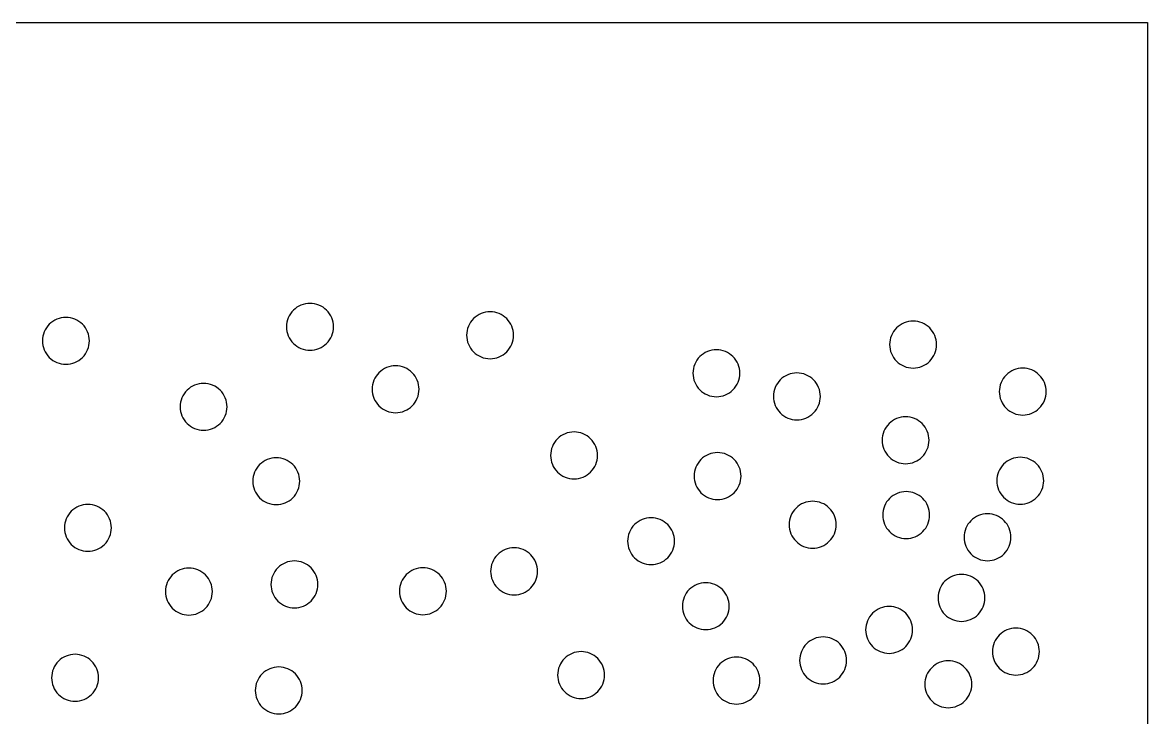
# Model space of a CAD drawing. Header units: millimetres. Extents: x 0 to 406, y 0 to 84.
# Drawn here: x 334.5 to 406.4, y 39.4 to 83.8 of the extents above; entities that cross this region are included whole.
import ezdxf

# ---------------------------------------------------------------- set-up
doc = ezdxf.new("R2010")
doc.units = ezdxf.units.MM

msp = doc.modelspace()

# ---------------------------------------------------------------- linework, layer by layer
at = {"color": 0}
for points in [[(0, 0), (0, 83.82), (406.4, 83.82), (406.4, 0), (0, 0)], [(353.947, 63.305), (354.046, 63.414), (354.133, 63.532), (354.209, 63.659), (354.272, 63.792), (354.321, 63.93), (354.357, 64.073), (354.379, 64.219), (354.386, 64.366), (354.379, 64.513), (354.357, 64.658), (354.321, 64.801), (354.272, 64.94), (354.209, 65.073), (354.133, 65.199), (354.046, 65.317), (353.947, 65.426), (353.838, 65.525), (353.719, 65.613), (353.593, 65.689), (353.46, 65.752), (353.321, 65.801), (353.179, 65.837), (353.033, 65.859), (352.886, 65.866), (352.739, 65.859), (352.593, 65.837), (352.451, 65.801), (352.312, 65.752), (352.179, 65.689), (352.053, 65.613), (351.934, 65.525), (351.825, 65.426), (351.727, 65.317), (351.639, 65.199), (351.563, 65.073), (351.5, 64.94), (351.451, 64.801), (351.415, 64.658), (351.393, 64.513), (351.386, 64.366), (351.393, 64.219), (351.415, 64.073), (351.451, 63.93), (351.5, 63.792), (351.563, 63.659), (351.639, 63.532), (351.727, 63.414), (351.825, 63.305), (351.934, 63.206), (352.053, 63.119), (352.179, 63.043), (352.312, 62.98), (352.451, 62.93), (352.593, 62.895), (352.739, 62.873), (352.886, 62.866), (353.033, 62.873), (353.179, 62.895), (353.321, 62.93), (353.46, 62.98), (353.593, 63.043), (353.719, 63.119), (353.838, 63.206), (353.947, 63.305)], [(338.35, 62.407), (338.449, 62.516), (338.537, 62.635), (338.613, 62.761), (338.676, 62.894), (338.725, 63.033), (338.761, 63.175), (338.783, 63.321), (338.79, 63.468), (338.783, 63.615), (338.761, 63.761), (338.725, 63.904), (338.676, 64.042), (338.613, 64.175), (338.537, 64.301), (338.449, 64.42), (338.35, 64.529), (338.241, 64.628), (338.123, 64.715), (337.997, 64.791), (337.864, 64.854), (337.725, 64.903), (337.582, 64.939), (337.437, 64.961), (337.29, 64.968), (337.143, 64.961), (336.997, 64.939), (336.854, 64.903), (336.716, 64.854), (336.583, 64.791), (336.456, 64.715), (336.338, 64.628), (336.229, 64.529), (336.13, 64.42), (336.043, 64.301), (335.967, 64.175), (335.904, 64.042), (335.854, 63.904), (335.819, 63.761), (335.797, 63.615), (335.79, 63.468), (335.797, 63.321), (335.819, 63.175), (335.854, 63.033), (335.904, 62.894), (335.967, 62.761), (336.043, 62.635), (336.13, 62.516), (336.229, 62.407), (336.338, 62.309), (336.456, 62.221), (336.583, 62.145), (336.716, 62.082), (336.854, 62.033), (336.997, 61.997), (337.143, 61.975), (337.29, 61.968), (337.437, 61.975), (337.582, 61.997), (337.725, 62.033), (337.864, 62.082), (337.997, 62.145), (338.123, 62.221), (338.241, 62.309), (338.35, 62.407)], [(365.346, 62.668), (365.455, 62.767), (365.554, 62.876), (365.641, 62.994), (365.717, 63.12), (365.78, 63.253), (365.83, 63.392), (365.865, 63.535), (365.887, 63.68), (365.894, 63.827), (365.887, 63.974), (365.865, 64.12), (365.83, 64.263), (365.78, 64.401), (365.717, 64.534), (365.641, 64.661), (365.554, 64.779), (365.455, 64.888), (365.346, 64.987), (365.228, 65.074), (365.101, 65.15), (364.968, 65.213), (364.83, 65.263), (364.687, 65.298), (364.541, 65.32), (364.394, 65.327), (364.247, 65.32), (364.102, 65.298), (363.959, 65.263), (363.82, 65.213), (363.687, 65.15), (363.561, 65.074), (363.443, 64.987), (363.334, 64.888), (363.235, 64.779), (363.147, 64.661), (363.071, 64.534), (363.008, 64.401), (362.959, 64.263), (362.923, 64.12), (362.901, 63.974), (362.894, 63.827), (362.901, 63.68), (362.923, 63.535), (362.959, 63.392), (363.008, 63.253), (363.071, 63.12), (363.147, 62.994), (363.235, 62.876), (363.334, 62.767), (363.443, 62.668), (363.561, 62.58), (363.687, 62.504), (363.82, 62.441), (363.959, 62.392), (364.102, 62.356), (364.247, 62.334), (364.394, 62.327), (364.541, 62.334), (364.687, 62.356), (364.83, 62.392), (364.968, 62.441), (365.101, 62.504), (365.228, 62.58), (365.346, 62.668)], [(392.376, 62.07), (392.485, 62.168), (392.584, 62.278), (392.671, 62.396), (392.747, 62.522), (392.81, 62.655), (392.859, 62.794), (392.895, 62.936), (392.917, 63.082), (392.924, 63.229), (392.917, 63.376), (392.895, 63.522), (392.859, 63.665), (392.81, 63.803), (392.747, 63.936), (392.671, 64.062), (392.584, 64.181), (392.485, 64.29), (392.376, 64.389), (392.257, 64.476), (392.131, 64.552), (391.998, 64.615), (391.859, 64.665), (391.717, 64.7), (391.571, 64.722), (391.424, 64.729), (391.277, 64.722), (391.131, 64.7), (390.989, 64.665), (390.85, 64.615), (390.717, 64.552), (390.591, 64.476), (390.472, 64.389), (390.363, 64.29), (390.265, 64.181), (390.177, 64.062), (390.101, 63.936), (390.038, 63.803), (389.989, 63.665), (389.953, 63.522), (389.931, 63.376), (389.924, 63.229), (389.931, 63.082), (389.953, 62.936), (389.989, 62.794), (390.038, 62.655), (390.101, 62.522), (390.177, 62.396), (390.265, 62.278), (390.363, 62.168), (390.472, 62.07), (390.591, 61.982), (390.717, 61.906), (390.85, 61.843), (390.989, 61.794), (391.131, 61.758), (391.277, 61.736), (391.424, 61.729), (391.571, 61.736), (391.717, 61.758), (391.859, 61.794), (391.998, 61.843), (392.131, 61.906), (392.257, 61.982), (392.376, 62.07)], [(379.915, 60.338), (380.014, 60.447), (380.101, 60.565), (380.177, 60.691), (380.24, 60.824), (380.29, 60.963), (380.325, 61.106), (380.347, 61.251), (380.354, 61.398), (380.347, 61.545), (380.325, 61.691), (380.29, 61.834), (380.24, 61.972), (380.177, 62.105), (380.101, 62.232), (380.014, 62.35), (379.915, 62.459), (379.806, 62.558), (379.687, 62.645), (379.561, 62.721), (379.428, 62.784), (379.29, 62.834), (379.147, 62.869), (379.001, 62.891), (378.854, 62.898), (378.707, 62.891), (378.561, 62.869), (378.419, 62.834), (378.28, 62.784), (378.147, 62.721), (378.021, 62.645), (377.903, 62.558), (377.793, 62.459), (377.695, 62.35), (377.607, 62.232), (377.531, 62.105), (377.468, 61.972), (377.419, 61.834), (377.383, 61.691), (377.361, 61.545), (377.354, 61.398), (377.361, 61.251), (377.383, 61.106), (377.419, 60.963), (377.468, 60.824), (377.531, 60.691), (377.607, 60.565), (377.695, 60.447), (377.793, 60.338), (377.903, 60.239), (378.021, 60.151), (378.147, 60.075), (378.28, 60.012), (378.419, 59.963), (378.561, 59.927), (378.707, 59.906), (378.854, 59.898), (379.001, 59.906), (379.147, 59.927), (379.29, 59.963), (379.428, 60.012), (379.561, 60.075), (379.687, 60.151), (379.806, 60.239), (379.915, 60.338)], [(359.308, 59.212), (359.418, 59.311), (359.516, 59.42), (359.604, 59.538), (359.68, 59.664), (359.743, 59.797), (359.792, 59.936), (359.828, 60.079), (359.85, 60.224), (359.857, 60.371), (359.85, 60.518), (359.828, 60.664), (359.792, 60.807), (359.743, 60.945), (359.68, 61.078), (359.604, 61.205), (359.516, 61.323), (359.418, 61.432), (359.308, 61.531), (359.19, 61.619), (359.064, 61.694), (358.931, 61.757), (358.792, 61.807), (358.65, 61.843), (358.504, 61.864), (358.357, 61.871), (358.21, 61.864), (358.064, 61.843), (357.921, 61.807), (357.783, 61.757), (357.65, 61.694), (357.524, 61.619), (357.405, 61.531), (357.296, 61.432), (357.197, 61.323), (357.11, 61.205), (357.034, 61.078), (356.971, 60.945), (356.921, 60.807), (356.886, 60.664), (356.864, 60.518), (356.857, 60.371), (356.864, 60.224), (356.886, 60.079), (356.921, 59.936), (356.971, 59.797), (357.034, 59.664), (357.11, 59.538), (357.197, 59.42), (357.296, 59.311), (357.405, 59.212), (357.524, 59.124), (357.65, 59.048), (357.783, 58.986), (357.921, 58.936), (358.064, 58.9), (358.21, 58.879), (358.357, 58.871), (358.504, 58.879), (358.65, 58.9), (358.792, 58.936), (358.931, 58.986), (359.064, 59.048), (359.19, 59.124), (359.308, 59.212)], [(385.058, 58.857), (385.156, 58.966), (385.244, 59.085), (385.32, 59.211), (385.383, 59.344), (385.432, 59.482), (385.468, 59.625), (385.49, 59.771), (385.497, 59.918), (385.49, 60.065), (385.468, 60.211), (385.432, 60.353), (385.383, 60.492), (385.32, 60.625), (385.244, 60.751), (385.156, 60.869), (385.058, 60.979), (384.948, 61.077), (384.83, 61.165), (384.704, 61.241), (384.571, 61.304), (384.432, 61.353), (384.289, 61.389), (384.144, 61.411), (383.997, 61.418), (383.85, 61.411), (383.704, 61.389), (383.561, 61.353), (383.423, 61.304), (383.29, 61.241), (383.163, 61.165), (383.045, 61.077), (382.936, 60.979), (382.837, 60.869), (382.75, 60.751), (382.674, 60.625), (382.611, 60.492), (382.561, 60.353), (382.526, 60.211), (382.504, 60.065), (382.497, 59.918), (382.504, 59.771), (382.526, 59.625), (382.561, 59.482), (382.611, 59.344), (382.674, 59.211), (382.75, 59.085), (382.837, 58.966), (382.936, 58.857), (383.045, 58.758), (383.163, 58.671), (383.29, 58.595), (383.423, 58.532), (383.561, 58.482), (383.704, 58.447), (383.85, 58.425), (383.997, 58.418), (384.144, 58.425), (384.289, 58.447), (384.432, 58.482), (384.571, 58.532), (384.704, 58.595), (384.83, 58.671), (384.948, 58.758), (385.058, 58.857)], [(399.488, 59.16), (399.587, 59.269), (399.675, 59.388), (399.751, 59.514), (399.814, 59.647), (399.863, 59.785), (399.899, 59.928), (399.921, 60.074), (399.928, 60.221), (399.921, 60.368), (399.899, 60.514), (399.863, 60.656), (399.814, 60.795), (399.751, 60.928), (399.675, 61.054), (399.587, 61.172), (399.488, 61.282), (399.379, 61.38), (399.261, 61.468), (399.135, 61.544), (399.002, 61.607), (398.863, 61.656), (398.72, 61.692), (398.575, 61.714), (398.428, 61.721), (398.281, 61.714), (398.135, 61.692), (397.992, 61.656), (397.854, 61.607), (397.721, 61.544), (397.594, 61.468), (397.476, 61.38), (397.367, 61.282), (397.268, 61.172), (397.181, 61.054), (397.105, 60.928), (397.042, 60.795), (396.992, 60.656), (396.957, 60.514), (396.935, 60.368), (396.928, 60.221), (396.935, 60.074), (396.957, 59.928), (396.992, 59.785), (397.042, 59.647), (397.105, 59.514), (397.181, 59.388), (397.268, 59.269), (397.367, 59.16), (397.476, 59.061), (397.594, 58.974), (397.721, 58.898), (397.854, 58.835), (397.992, 58.785), (398.135, 58.75), (398.281, 58.728), (398.428, 58.721), (398.575, 58.728), (398.72, 58.75), (398.863, 58.785), (399.002, 58.835), (399.135, 58.898), (399.261, 58.974), (399.379, 59.061), (399.488, 59.16)], [(347.151, 58.189), (347.25, 58.299), (347.337, 58.417), (347.413, 58.543), (347.476, 58.676), (347.525, 58.815), (347.561, 58.957), (347.583, 59.103), (347.59, 59.25), (347.583, 59.397), (347.561, 59.543), (347.525, 59.686), (347.476, 59.824), (347.413, 59.957), (347.337, 60.083), (347.25, 60.202), (347.151, 60.311), (347.042, 60.41), (346.923, 60.497), (346.797, 60.573), (346.664, 60.636), (346.525, 60.686), (346.383, 60.721), (346.237, 60.743), (346.09, 60.75), (345.943, 60.743), (345.797, 60.721), (345.655, 60.686), (345.516, 60.636), (345.383, 60.573), (345.257, 60.497), (345.138, 60.41), (345.029, 60.311), (344.931, 60.202), (344.843, 60.083), (344.767, 59.957), (344.704, 59.824), (344.655, 59.686), (344.619, 59.543), (344.597, 59.397), (344.59, 59.25), (344.597, 59.103), (344.619, 58.957), (344.655, 58.815), (344.704, 58.676), (344.767, 58.543), (344.843, 58.417), (344.931, 58.299), (345.029, 58.189), (345.138, 58.091), (345.257, 58.003), (345.383, 57.927), (345.516, 57.864), (345.655, 57.815), (345.797, 57.779), (345.943, 57.757), (346.09, 57.75), (346.237, 57.757), (346.383, 57.779), (346.525, 57.815), (346.664, 57.864), (346.797, 57.927), (346.923, 58.003), (347.042, 58.091), (347.151, 58.189)], [(392.004, 56.052), (392.103, 56.161), (392.191, 56.28), (392.267, 56.406), (392.33, 56.539), (392.379, 56.678), (392.415, 56.82), (392.437, 56.966), (392.444, 57.113), (392.437, 57.26), (392.415, 57.406), (392.379, 57.548), (392.33, 57.687), (392.267, 57.82), (392.191, 57.946), (392.103, 58.065), (392.004, 58.174), (391.895, 58.273), (391.777, 58.36), (391.651, 58.436), (391.518, 58.499), (391.379, 58.548), (391.236, 58.584), (391.091, 58.606), (390.944, 58.613), (390.797, 58.606), (390.651, 58.584), (390.508, 58.548), (390.37, 58.499), (390.237, 58.436), (390.11, 58.36), (389.992, 58.273), (389.883, 58.174), (389.784, 58.065), (389.697, 57.946), (389.621, 57.82), (389.558, 57.687), (389.508, 57.548), (389.473, 57.406), (389.451, 57.26), (389.444, 57.113), (389.451, 56.966), (389.473, 56.82), (389.508, 56.678), (389.558, 56.539), (389.621, 56.406), (389.697, 56.28), (389.784, 56.161), (389.883, 56.052), (389.992, 55.954), (390.11, 55.866), (390.237, 55.79), (390.37, 55.727), (390.508, 55.678), (390.651, 55.642), (390.797, 55.62), (390.944, 55.613), (391.091, 55.62), (391.236, 55.642), (391.379, 55.678), (391.518, 55.727), (391.651, 55.79), (391.777, 55.866), (391.895, 55.954), (392.004, 56.052)], [(370.819, 55.081), (370.918, 55.19), (371.005, 55.308), (371.081, 55.434), (371.144, 55.568), (371.194, 55.706), (371.229, 55.849), (371.251, 55.995), (371.258, 56.142), (371.251, 56.289), (371.229, 56.434), (371.194, 56.577), (371.144, 56.716), (371.081, 56.849), (371.005, 56.975), (370.918, 57.093), (370.819, 57.202), (370.71, 57.301), (370.591, 57.389), (370.465, 57.464), (370.332, 57.527), (370.194, 57.577), (370.051, 57.613), (369.905, 57.634), (369.758, 57.642), (369.611, 57.634), (369.465, 57.613), (369.323, 57.577), (369.184, 57.527), (369.051, 57.464), (368.925, 57.389), (368.807, 57.301), (368.697, 57.202), (368.599, 57.093), (368.511, 56.975), (368.435, 56.849), (368.372, 56.716), (368.323, 56.577), (368.287, 56.434), (368.265, 56.289), (368.258, 56.142), (368.265, 55.995), (368.287, 55.849), (368.323, 55.706), (368.372, 55.568), (368.435, 55.434), (368.511, 55.308), (368.599, 55.19), (368.697, 55.081), (368.807, 54.982), (368.925, 54.894), (369.051, 54.819), (369.184, 54.756), (369.323, 54.706), (369.465, 54.67), (369.611, 54.649), (369.758, 54.642), (369.905, 54.649), (370.051, 54.67), (370.194, 54.706), (370.332, 54.756), (370.465, 54.819), (370.591, 54.894), (370.71, 54.982), (370.819, 55.081)], [(379.988, 53.762), (380.087, 53.871), (380.175, 53.99), (380.25, 54.116), (380.313, 54.249), (380.363, 54.388), (380.399, 54.53), (380.42, 54.676), (380.428, 54.823), (380.42, 54.97), (380.399, 55.116), (380.363, 55.259), (380.313, 55.397), (380.25, 55.53), (380.175, 55.656), (380.087, 55.775), (379.988, 55.884), (379.879, 55.983), (379.761, 56.07), (379.635, 56.146), (379.502, 56.209), (379.363, 56.258), (379.22, 56.294), (379.075, 56.316), (378.928, 56.323), (378.781, 56.316), (378.635, 56.294), (378.492, 56.258), (378.354, 56.209), (378.221, 56.146), (378.094, 56.07), (377.976, 55.983), (377.867, 55.884), (377.768, 55.775), (377.68, 55.656), (377.605, 55.53), (377.542, 55.397), (377.492, 55.259), (377.456, 55.116), (377.435, 54.97), (377.428, 54.823), (377.435, 54.676), (377.456, 54.53), (377.492, 54.388), (377.542, 54.249), (377.605, 54.116), (377.68, 53.99), (377.768, 53.871), (377.867, 53.762), (377.976, 53.664), (378.094, 53.576), (378.221, 53.5), (378.354, 53.437), (378.492, 53.388), (378.635, 53.352), (378.781, 53.33), (378.928, 53.323), (379.075, 53.33), (379.22, 53.352), (379.363, 53.388), (379.502, 53.437), (379.635, 53.5), (379.761, 53.576), (379.879, 53.664), (379.988, 53.762)], [(351.792, 53.435), (351.891, 53.544), (351.979, 53.663), (352.054, 53.789), (352.117, 53.922), (352.167, 54.061), (352.203, 54.203), (352.224, 54.349), (352.231, 54.496), (352.224, 54.643), (352.203, 54.789), (352.167, 54.931), (352.117, 55.07), (352.054, 55.203), (351.979, 55.329), (351.891, 55.448), (351.792, 55.557), (351.683, 55.655), (351.565, 55.743), (351.439, 55.819), (351.305, 55.882), (351.167, 55.931), (351.024, 55.967), (350.878, 55.989), (350.731, 55.996), (350.584, 55.989), (350.439, 55.967), (350.296, 55.931), (350.157, 55.882), (350.024, 55.819), (349.898, 55.743), (349.78, 55.655), (349.671, 55.557), (349.572, 55.448), (349.484, 55.329), (349.409, 55.203), (349.346, 55.07), (349.296, 54.931), (349.26, 54.789), (349.239, 54.643), (349.231, 54.496), (349.239, 54.349), (349.26, 54.203), (349.296, 54.061), (349.346, 53.922), (349.409, 53.789), (349.484, 53.663), (349.572, 53.544), (349.671, 53.435), (349.78, 53.336), (349.898, 53.249), (350.024, 53.173), (350.157, 53.11), (350.296, 53.061), (350.439, 53.025), (350.584, 53.003), (350.731, 52.996), (350.878, 53.003), (351.024, 53.025), (351.167, 53.061), (351.305, 53.11), (351.439, 53.173), (351.565, 53.249), (351.683, 53.336), (351.792, 53.435)], [(399.33, 53.464), (399.429, 53.573), (399.517, 53.691), (399.593, 53.818), (399.656, 53.951), (399.705, 54.089), (399.741, 54.232), (399.763, 54.378), (399.77, 54.525), (399.763, 54.672), (399.741, 54.817), (399.705, 54.96), (399.656, 55.099), (399.593, 55.232), (399.517, 55.358), (399.429, 55.476), (399.33, 55.585), (399.221, 55.684), (399.103, 55.772), (398.977, 55.848), (398.844, 55.911), (398.705, 55.96), (398.562, 55.996), (398.417, 56.018), (398.27, 56.025), (398.123, 56.018), (397.977, 55.996), (397.834, 55.96), (397.696, 55.911), (397.563, 55.848), (397.436, 55.772), (397.318, 55.684), (397.209, 55.585), (397.11, 55.476), (397.023, 55.358), (396.947, 55.232), (396.884, 55.099), (396.834, 54.96), (396.799, 54.817), (396.777, 54.672), (396.77, 54.525), (396.777, 54.378), (396.799, 54.232), (396.834, 54.089), (396.884, 53.951), (396.947, 53.818), (397.023, 53.691), (397.11, 53.573), (397.209, 53.464), (397.318, 53.365), (397.436, 53.278), (397.563, 53.202), (397.696, 53.139), (397.834, 53.089), (397.977, 53.054), (398.123, 53.032), (398.27, 53.025), (398.417, 53.032), (398.562, 53.054), (398.705, 53.089), (398.844, 53.139), (398.977, 53.202), (399.103, 53.278), (399.221, 53.365), (399.33, 53.464)], [(386.065, 50.654), (386.164, 50.763), (386.252, 50.882), (386.327, 51.008), (386.39, 51.141), (386.44, 51.279), (386.476, 51.422), (386.497, 51.568), (386.504, 51.715), (386.497, 51.862), (386.476, 52.008), (386.44, 52.15), (386.39, 52.289), (386.327, 52.422), (386.252, 52.548), (386.164, 52.666), (386.065, 52.776), (385.956, 52.874), (385.838, 52.962), (385.711, 53.038), (385.578, 53.101), (385.44, 53.15), (385.297, 53.186), (385.151, 53.208), (385.004, 53.215), (384.857, 53.208), (384.712, 53.186), (384.569, 53.15), (384.43, 53.101), (384.297, 53.038), (384.171, 52.962), (384.053, 52.874), (383.944, 52.776), (383.845, 52.666), (383.757, 52.548), (383.682, 52.422), (383.619, 52.289), (383.569, 52.15), (383.533, 52.008), (383.512, 51.862), (383.504, 51.715), (383.512, 51.568), (383.533, 51.422), (383.569, 51.279), (383.619, 51.141), (383.682, 51.008), (383.757, 50.882), (383.845, 50.763), (383.944, 50.654), (384.053, 50.555), (384.171, 50.468), (384.297, 50.392), (384.43, 50.329), (384.569, 50.279), (384.712, 50.244), (384.857, 50.222), (385.004, 50.215), (385.151, 50.222), (385.297, 50.244), (385.44, 50.279), (385.578, 50.329), (385.711, 50.392), (385.838, 50.468), (385.956, 50.555), (386.065, 50.654)], [(392.041, 51.272), (392.14, 51.381), (392.228, 51.499), (392.304, 51.625), (392.366, 51.758), (392.416, 51.897), (392.452, 52.04), (392.473, 52.185), (392.481, 52.332), (392.473, 52.479), (392.452, 52.625), (392.416, 52.768), (392.366, 52.906), (392.304, 53.04), (392.228, 53.166), (392.14, 53.284), (392.041, 53.393), (391.932, 53.492), (391.814, 53.58), (391.688, 53.655), (391.555, 53.718), (391.416, 53.768), (391.273, 53.804), (391.128, 53.825), (390.981, 53.832), (390.834, 53.825), (390.688, 53.804), (390.545, 53.768), (390.407, 53.718), (390.274, 53.655), (390.147, 53.58), (390.029, 53.492), (389.92, 53.393), (389.821, 53.284), (389.733, 53.166), (389.658, 53.04), (389.595, 52.906), (389.545, 52.768), (389.509, 52.625), (389.488, 52.479), (389.481, 52.332), (389.488, 52.185), (389.509, 52.04), (389.545, 51.897), (389.595, 51.758), (389.658, 51.625), (389.733, 51.499), (389.821, 51.381), (389.92, 51.272), (390.029, 51.173), (390.147, 51.085), (390.274, 51.01), (390.407, 50.947), (390.545, 50.897), (390.688, 50.861), (390.834, 50.84), (390.981, 50.832), (391.128, 50.84), (391.273, 50.861), (391.416, 50.897), (391.555, 50.947), (391.688, 51.01), (391.814, 51.085), (391.932, 51.173), (392.041, 51.272)], [(339.756, 50.453), (339.855, 50.562), (339.943, 50.68), (340.018, 50.806), (340.081, 50.939), (340.131, 51.078), (340.167, 51.221), (340.188, 51.366), (340.196, 51.513), (340.188, 51.66), (340.167, 51.806), (340.131, 51.949), (340.081, 52.087), (340.018, 52.22), (339.943, 52.347), (339.855, 52.465), (339.756, 52.574), (339.647, 52.673), (339.529, 52.76), (339.403, 52.836), (339.27, 52.899), (339.131, 52.949), (338.988, 52.984), (338.843, 53.006), (338.696, 53.013), (338.549, 53.006), (338.403, 52.984), (338.26, 52.949), (338.122, 52.899), (337.988, 52.836), (337.862, 52.76), (337.744, 52.673), (337.635, 52.574), (337.536, 52.465), (337.448, 52.347), (337.373, 52.22), (337.31, 52.087), (337.26, 51.949), (337.224, 51.806), (337.203, 51.66), (337.196, 51.513), (337.203, 51.366), (337.224, 51.221), (337.26, 51.078), (337.31, 50.939), (337.373, 50.806), (337.448, 50.68), (337.536, 50.562), (337.635, 50.453), (337.744, 50.354), (337.862, 50.266), (337.988, 50.19), (338.122, 50.127), (338.26, 50.078), (338.403, 50.042), (338.549, 50.02), (338.696, 50.013), (338.843, 50.02), (338.988, 50.042), (339.131, 50.078), (339.27, 50.127), (339.403, 50.19), (339.529, 50.266), (339.647, 50.354), (339.756, 50.453)], [(375.741, 49.6), (375.84, 49.709), (375.927, 49.827), (376.003, 49.953), (376.066, 50.087), (376.115, 50.225), (376.151, 50.368), (376.173, 50.514), (376.18, 50.661), (376.173, 50.808), (376.151, 50.953), (376.115, 51.096), (376.066, 51.235), (376.003, 51.368), (375.927, 51.494), (375.84, 51.612), (375.741, 51.721), (375.632, 51.82), (375.513, 51.908), (375.387, 51.983), (375.254, 52.046), (375.115, 52.096), (374.973, 52.132), (374.827, 52.153), (374.68, 52.161), (374.533, 52.153), (374.387, 52.132), (374.245, 52.096), (374.106, 52.046), (373.973, 51.983), (373.847, 51.908), (373.728, 51.82), (373.619, 51.721), (373.52, 51.612), (373.433, 51.494), (373.357, 51.368), (373.294, 51.235), (373.245, 51.096), (373.209, 50.953), (373.187, 50.808), (373.18, 50.661), (373.187, 50.514), (373.209, 50.368), (373.245, 50.225), (373.294, 50.087), (373.357, 49.953), (373.433, 49.827), (373.52, 49.709), (373.619, 49.6), (373.728, 49.501), (373.847, 49.413), (373.973, 49.338), (374.106, 49.275), (374.245, 49.225), (374.387, 49.189), (374.533, 49.168), (374.68, 49.161), (374.827, 49.168), (374.973, 49.189), (375.115, 49.225), (375.254, 49.275), (375.387, 49.338), (375.513, 49.413), (375.632, 49.501), (375.741, 49.6)], [(397.236, 49.851), (397.335, 49.96), (397.423, 50.078), (397.498, 50.204), (397.561, 50.337), (397.611, 50.476), (397.647, 50.619), (397.668, 50.764), (397.676, 50.911), (397.668, 51.058), (397.647, 51.204), (397.611, 51.347), (397.561, 51.485), (397.498, 51.618), (397.423, 51.745), (397.335, 51.863), (397.236, 51.972), (397.127, 52.071), (397.009, 52.158), (396.883, 52.234), (396.75, 52.297), (396.611, 52.347), (396.468, 52.382), (396.323, 52.404), (396.176, 52.411), (396.028, 52.404), (395.883, 52.382), (395.74, 52.347), (395.601, 52.297), (395.468, 52.234), (395.342, 52.158), (395.224, 52.071), (395.115, 51.972), (395.016, 51.863), (394.928, 51.745), (394.853, 51.618), (394.79, 51.485), (394.74, 51.347), (394.704, 51.204), (394.683, 51.058), (394.676, 50.911), (394.683, 50.764), (394.704, 50.619), (394.74, 50.476), (394.79, 50.337), (394.853, 50.204), (394.928, 50.078), (395.016, 49.96), (395.115, 49.851), (395.224, 49.752), (395.342, 49.664), (395.468, 49.588), (395.601, 49.525), (395.74, 49.476), (395.883, 49.44), (396.028, 49.419), (396.176, 49.411), (396.323, 49.419), (396.468, 49.44), (396.611, 49.476), (396.75, 49.525), (396.883, 49.588), (397.009, 49.664), (397.127, 49.752), (397.236, 49.851)], [(366.99, 47.672), (367.089, 47.781), (367.177, 47.899), (367.253, 48.026), (367.316, 48.159), (367.365, 48.297), (367.401, 48.44), (367.423, 48.586), (367.43, 48.733), (367.423, 48.88), (367.401, 49.025), (367.365, 49.168), (367.316, 49.307), (367.253, 49.44), (367.177, 49.566), (367.089, 49.684), (366.99, 49.793), (366.881, 49.892), (366.763, 49.98), (366.637, 50.056), (366.504, 50.119), (366.365, 50.168), (366.222, 50.204), (366.077, 50.226), (365.93, 50.233), (365.783, 50.226), (365.637, 50.204), (365.494, 50.168), (365.356, 50.119), (365.223, 50.056), (365.096, 49.98), (364.978, 49.892), (364.869, 49.793), (364.77, 49.684), (364.683, 49.566), (364.607, 49.44), (364.544, 49.307), (364.494, 49.168), (364.459, 49.025), (364.437, 48.88), (364.43, 48.733), (364.437, 48.586), (364.459, 48.44), (364.494, 48.297), (364.544, 48.159), (364.607, 48.026), (364.683, 47.899), (364.77, 47.781), (364.869, 47.672), (364.978, 47.573), (365.096, 47.486), (365.223, 47.41), (365.356, 47.347), (365.494, 47.297), (365.637, 47.262), (365.783, 47.24), (365.93, 47.233), (366.077, 47.24), (366.222, 47.262), (366.365, 47.297), (366.504, 47.347), (366.637, 47.41), (366.763, 47.486), (366.881, 47.573), (366.99, 47.672)], [(346.21, 46.379), (346.309, 46.489), (346.397, 46.607), (346.473, 46.733), (346.536, 46.866), (346.585, 47.005), (346.621, 47.147), (346.643, 47.293), (346.65, 47.44), (346.643, 47.587), (346.621, 47.733), (346.585, 47.876), (346.536, 48.014), (346.473, 48.147), (346.397, 48.273), (346.309, 48.392), (346.21, 48.501), (346.101, 48.6), (345.983, 48.687), (345.857, 48.763), (345.724, 48.826), (345.585, 48.876), (345.442, 48.911), (345.297, 48.933), (345.15, 48.94), (345.003, 48.933), (344.857, 48.911), (344.714, 48.876), (344.576, 48.826), (344.443, 48.763), (344.316, 48.687), (344.198, 48.6), (344.089, 48.501), (343.99, 48.392), (343.903, 48.273), (343.827, 48.147), (343.764, 48.014), (343.714, 47.876), (343.679, 47.733), (343.657, 47.587), (343.65, 47.44), (343.657, 47.293), (343.679, 47.147), (343.714, 47.005), (343.764, 46.866), (343.827, 46.733), (343.903, 46.607), (343.99, 46.489), (344.089, 46.379), (344.198, 46.281), (344.316, 46.193), (344.443, 46.117), (344.576, 46.054), (344.714, 46.005), (344.857, 45.969), (345.003, 45.947), (345.15, 45.94), (345.297, 45.947), (345.442, 45.969), (345.585, 46.005), (345.724, 46.054), (345.857, 46.117), (345.983, 46.193), (346.101, 46.281), (346.21, 46.379)], [(352.952, 46.836), (353.051, 46.945), (353.139, 47.063), (353.215, 47.189), (353.278, 47.323), (353.327, 47.461), (353.363, 47.604), (353.385, 47.75), (353.392, 47.897), (353.385, 48.044), (353.363, 48.189), (353.327, 48.332), (353.278, 48.471), (353.215, 48.604), (353.139, 48.73), (353.051, 48.848), (352.952, 48.957), (352.843, 49.056), (352.725, 49.144), (352.599, 49.219), (352.466, 49.282), (352.327, 49.332), (352.184, 49.368), (352.039, 49.389), (351.892, 49.397), (351.745, 49.389), (351.599, 49.368), (351.456, 49.332), (351.318, 49.282), (351.185, 49.219), (351.058, 49.144), (350.94, 49.056), (350.831, 48.957), (350.732, 48.848), (350.645, 48.73), (350.569, 48.604), (350.506, 48.471), (350.456, 48.332), (350.421, 48.189), (350.399, 48.044), (350.392, 47.897), (350.399, 47.75), (350.421, 47.604), (350.456, 47.461), (350.506, 47.323), (350.569, 47.189), (350.645, 47.063), (350.732, 46.945), (350.831, 46.836), (350.94, 46.737), (351.058, 46.649), (351.185, 46.574), (351.318, 46.511), (351.456, 46.461), (351.599, 46.425), (351.745, 46.404), (351.892, 46.397), (352.039, 46.404), (352.184, 46.425), (352.327, 46.461), (352.466, 46.511), (352.599, 46.574), (352.725, 46.649), (352.843, 46.737), (352.952, 46.836)], [(361.164, 46.401), (361.262, 46.51), (361.35, 46.628), (361.426, 46.755), (361.489, 46.888), (361.538, 47.026), (361.574, 47.169), (361.596, 47.315), (361.603, 47.462), (361.596, 47.609), (361.574, 47.754), (361.538, 47.897), (361.489, 48.036), (361.426, 48.169), (361.35, 48.295), (361.262, 48.413), (361.164, 48.522), (361.055, 48.621), (360.936, 48.709), (360.81, 48.785), (360.677, 48.848), (360.538, 48.897), (360.396, 48.933), (360.25, 48.955), (360.103, 48.962), (359.956, 48.955), (359.81, 48.933), (359.668, 48.897), (359.529, 48.848), (359.396, 48.785), (359.27, 48.709), (359.151, 48.621), (359.042, 48.522), (358.943, 48.413), (358.856, 48.295), (358.78, 48.169), (358.717, 48.036), (358.668, 47.897), (358.632, 47.754), (358.61, 47.609), (358.603, 47.462), (358.61, 47.315), (358.632, 47.169), (358.668, 47.026), (358.717, 46.888), (358.78, 46.755), (358.856, 46.628), (358.943, 46.51), (359.042, 46.401), (359.151, 46.302), (359.27, 46.215), (359.396, 46.139), (359.529, 46.076), (359.668, 46.026), (359.81, 45.991), (359.956, 45.969), (360.103, 45.962), (360.25, 45.969), (360.396, 45.991), (360.538, 46.026), (360.677, 46.076), (360.81, 46.139), (360.936, 46.215), (361.055, 46.302), (361.164, 46.401)], [(395.574, 45.976), (395.673, 46.085), (395.761, 46.203), (395.836, 46.329), (395.899, 46.462), (395.949, 46.601), (395.985, 46.744), (396.006, 46.889), (396.014, 47.036), (396.006, 47.183), (395.985, 47.329), (395.949, 47.472), (395.899, 47.61), (395.836, 47.743), (395.761, 47.87), (395.673, 47.988), (395.574, 48.097), (395.465, 48.196), (395.347, 48.283), (395.221, 48.359), (395.088, 48.422), (394.949, 48.472), (394.806, 48.507), (394.661, 48.529), (394.514, 48.536), (394.367, 48.529), (394.221, 48.507), (394.078, 48.472), (393.94, 48.422), (393.806, 48.359), (393.68, 48.283), (393.562, 48.196), (393.453, 48.097), (393.354, 47.988), (393.266, 47.87), (393.191, 47.743), (393.128, 47.61), (393.078, 47.472), (393.042, 47.329), (393.021, 47.183), (393.014, 47.036), (393.021, 46.889), (393.042, 46.744), (393.078, 46.601), (393.128, 46.462), (393.191, 46.329), (393.266, 46.203), (393.354, 46.085), (393.453, 45.976), (393.562, 45.877), (393.68, 45.789), (393.806, 45.713), (393.94, 45.65), (394.078, 45.601), (394.221, 45.565), (394.367, 45.543), (394.514, 45.536), (394.661, 45.543), (394.806, 45.565), (394.949, 45.601), (395.088, 45.65), (395.221, 45.713), (395.347, 45.789), (395.465, 45.877), (395.574, 45.976)], [(379.238, 45.444), (379.337, 45.553), (379.425, 45.671), (379.501, 45.798), (379.564, 45.931), (379.613, 46.069), (379.649, 46.212), (379.671, 46.358), (379.678, 46.505), (379.671, 46.652), (379.649, 46.797), (379.613, 46.94), (379.564, 47.079), (379.501, 47.212), (379.425, 47.338), (379.337, 47.456), (379.238, 47.565), (379.129, 47.664), (379.011, 47.752), (378.885, 47.828), (378.752, 47.891), (378.613, 47.94), (378.47, 47.976), (378.325, 47.998), (378.178, 48.005), (378.031, 47.998), (377.885, 47.976), (377.742, 47.94), (377.604, 47.891), (377.471, 47.828), (377.344, 47.752), (377.226, 47.664), (377.117, 47.565), (377.018, 47.456), (376.931, 47.338), (376.855, 47.212), (376.792, 47.079), (376.742, 46.94), (376.707, 46.797), (376.685, 46.652), (376.678, 46.505), (376.685, 46.358), (376.707, 46.212), (376.742, 46.069), (376.792, 45.931), (376.855, 45.798), (376.931, 45.671), (377.018, 45.553), (377.117, 45.444), (377.226, 45.345), (377.344, 45.258), (377.471, 45.182), (377.604, 45.119), (377.742, 45.069), (377.885, 45.034), (378.031, 45.012), (378.178, 45.005), (378.325, 45.012), (378.47, 45.034), (378.613, 45.069), (378.752, 45.119), (378.885, 45.182), (379.011, 45.258), (379.129, 45.345), (379.238, 45.444)], [(390.953, 43.931), (391.052, 44.04), (391.139, 44.158), (391.215, 44.284), (391.278, 44.417), (391.328, 44.556), (391.363, 44.699), (391.385, 44.844), (391.392, 44.991), (391.385, 45.138), (391.363, 45.284), (391.328, 45.427), (391.278, 45.565), (391.215, 45.698), (391.139, 45.825), (391.052, 45.943), (390.953, 46.052), (390.844, 46.151), (390.725, 46.239), (390.599, 46.314), (390.466, 46.377), (390.328, 46.427), (390.185, 46.463), (390.039, 46.484), (389.892, 46.491), (389.745, 46.484), (389.599, 46.463), (389.457, 46.427), (389.318, 46.377), (389.185, 46.314), (389.059, 46.239), (388.941, 46.151), (388.831, 46.052), (388.733, 45.943), (388.645, 45.825), (388.569, 45.698), (388.506, 45.565), (388.457, 45.427), (388.421, 45.284), (388.399, 45.138), (388.392, 44.991), (388.399, 44.844), (388.421, 44.699), (388.457, 44.556), (388.506, 44.417), (388.569, 44.284), (388.645, 44.158), (388.733, 44.04), (388.831, 43.931), (388.941, 43.832), (389.059, 43.744), (389.185, 43.668), (389.318, 43.606), (389.457, 43.556), (389.599, 43.52), (389.745, 43.499), (389.892, 43.491), (390.039, 43.499), (390.185, 43.52), (390.328, 43.556), (390.466, 43.606), (390.599, 43.668), (390.725, 43.744), (390.844, 43.832), (390.953, 43.931)], [(398.944, 42.439), (399.053, 42.538), (399.152, 42.647), (399.24, 42.766), (399.316, 42.892), (399.379, 43.025), (399.428, 43.164), (399.464, 43.306), (399.486, 43.452), (399.493, 43.599), (399.486, 43.746), (399.464, 43.892), (399.428, 44.034), (399.379, 44.173), (399.316, 44.306), (399.24, 44.432), (399.152, 44.551), (399.053, 44.66), (398.944, 44.758), (398.826, 44.846), (398.7, 44.922), (398.567, 44.985), (398.428, 45.034), (398.285, 45.07), (398.14, 45.092), (397.993, 45.099), (397.846, 45.092), (397.7, 45.07), (397.557, 45.034), (397.419, 44.985), (397.286, 44.922), (397.159, 44.846), (397.041, 44.758), (396.932, 44.66), (396.833, 44.551), (396.746, 44.432), (396.67, 44.306), (396.607, 44.173), (396.557, 44.034), (396.522, 43.892), (396.5, 43.746), (396.493, 43.599), (396.5, 43.452), (396.522, 43.306), (396.557, 43.164), (396.607, 43.025), (396.67, 42.892), (396.746, 42.766), (396.833, 42.647), (396.932, 42.538), (397.041, 42.439), (397.159, 42.352), (397.286, 42.276), (397.419, 42.213), (397.557, 42.164), (397.7, 42.128), (397.846, 42.106), (397.993, 42.099), (398.14, 42.106), (398.285, 42.128), (398.428, 42.164), (398.567, 42.213), (398.7, 42.276), (398.826, 42.352), (398.944, 42.439)], [(386.626, 41.877), (386.735, 41.976), (386.834, 42.085), (386.921, 42.203), (386.997, 42.329), (387.06, 42.462), (387.109, 42.601), (387.145, 42.744), (387.167, 42.889), (387.174, 43.036), (387.167, 43.184), (387.145, 43.329), (387.109, 43.472), (387.06, 43.611), (386.997, 43.744), (386.921, 43.87), (386.834, 43.988), (386.735, 44.097), (386.626, 44.196), (386.507, 44.284), (386.381, 44.359), (386.248, 44.422), (386.11, 44.472), (385.967, 44.508), (385.821, 44.529), (385.674, 44.536), (385.527, 44.529), (385.381, 44.508), (385.239, 44.472), (385.1, 44.422), (384.967, 44.359), (384.841, 44.284), (384.722, 44.196), (384.613, 44.097), (384.515, 43.988), (384.427, 43.87), (384.351, 43.744), (384.288, 43.611), (384.239, 43.472), (384.203, 43.329), (384.181, 43.184), (384.174, 43.036), (384.181, 42.889), (384.203, 42.744), (384.239, 42.601), (384.288, 42.462), (384.351, 42.329), (384.427, 42.203), (384.515, 42.085), (384.613, 41.976), (384.722, 41.877), (384.841, 41.789), (384.967, 41.714), (385.1, 41.651), (385.239, 41.601), (385.381, 41.565), (385.527, 41.544), (385.674, 41.536), (385.821, 41.544), (385.967, 41.565), (386.11, 41.601), (386.248, 41.651), (386.381, 41.714), (386.507, 41.789), (386.626, 41.877)], [(338.935, 40.867), (339.033, 40.976), (339.121, 41.095), (339.197, 41.221), (339.26, 41.354), (339.309, 41.493), (339.345, 41.635), (339.367, 41.781), (339.374, 41.928), (339.367, 42.075), (339.345, 42.221), (339.309, 42.363), (339.26, 42.502), (339.197, 42.635), (339.121, 42.761), (339.033, 42.88), (338.935, 42.989), (338.826, 43.088), (338.707, 43.175), (338.581, 43.251), (338.448, 43.314), (338.309, 43.363), (338.167, 43.399), (338.021, 43.421), (337.874, 43.428), (337.727, 43.421), (337.581, 43.399), (337.439, 43.363), (337.3, 43.314), (337.167, 43.251), (337.041, 43.175), (336.922, 43.088), (336.813, 42.989), (336.714, 42.88), (336.627, 42.761), (336.551, 42.635), (336.488, 42.502), (336.439, 42.363), (336.403, 42.221), (336.381, 42.075), (336.374, 41.928), (336.381, 41.781), (336.403, 41.635), (336.439, 41.493), (336.488, 41.354), (336.551, 41.221), (336.627, 41.095), (336.714, 40.976), (336.813, 40.867), (336.922, 40.769), (337.041, 40.681), (337.167, 40.605), (337.3, 40.542), (337.439, 40.493), (337.581, 40.457), (337.727, 40.435), (337.874, 40.428), (338.021, 40.435), (338.167, 40.457), (338.309, 40.493), (338.448, 40.542), (338.581, 40.605), (338.707, 40.681), (338.826, 40.769), (338.935, 40.867)], [(371.269, 41.043), (371.368, 41.152), (371.456, 41.27), (371.531, 41.396), (371.594, 41.529), (371.644, 41.668), (371.68, 41.811), (371.701, 41.956), (371.709, 42.103), (371.701, 42.25), (371.68, 42.396), (371.644, 42.539), (371.594, 42.677), (371.531, 42.81), (371.456, 42.937), (371.368, 43.055), (371.269, 43.164), (371.16, 43.263), (371.042, 43.35), (370.916, 43.426), (370.783, 43.489), (370.644, 43.539), (370.501, 43.574), (370.356, 43.596), (370.209, 43.603), (370.061, 43.596), (369.916, 43.574), (369.773, 43.539), (369.634, 43.489), (369.501, 43.426), (369.375, 43.35), (369.257, 43.263), (369.148, 43.164), (369.049, 43.055), (368.961, 42.937), (368.886, 42.81), (368.823, 42.677), (368.773, 42.539), (368.737, 42.396), (368.716, 42.25), (368.709, 42.103), (368.716, 41.956), (368.737, 41.811), (368.773, 41.668), (368.823, 41.529), (368.886, 41.396), (368.961, 41.27), (369.049, 41.152), (369.148, 41.043), (369.257, 40.944), (369.375, 40.856), (369.501, 40.78), (369.634, 40.717), (369.773, 40.668), (369.916, 40.632), (370.061, 40.61), (370.209, 40.603), (370.356, 40.61), (370.501, 40.632), (370.644, 40.668), (370.783, 40.717), (370.916, 40.78), (371.042, 40.856), (371.16, 40.944), (371.269, 41.043)], [(381.198, 40.689), (381.297, 40.798), (381.385, 40.917), (381.46, 41.043), (381.523, 41.176), (381.573, 41.314), (381.609, 41.457), (381.63, 41.603), (381.638, 41.75), (381.63, 41.897), (381.609, 42.043), (381.573, 42.185), (381.523, 42.324), (381.46, 42.457), (381.385, 42.583), (381.297, 42.701), (381.198, 42.811), (381.089, 42.909), (380.971, 42.997), (380.845, 43.073), (380.712, 43.136), (380.573, 43.185), (380.43, 43.221), (380.285, 43.243), (380.138, 43.25), (379.99, 43.243), (379.845, 43.221), (379.702, 43.185), (379.563, 43.136), (379.43, 43.073), (379.304, 42.997), (379.186, 42.909), (379.077, 42.811), (378.978, 42.701), (378.89, 42.583), (378.815, 42.457), (378.752, 42.324), (378.702, 42.185), (378.666, 42.043), (378.645, 41.897), (378.638, 41.75), (378.645, 41.603), (378.666, 41.457), (378.702, 41.314), (378.752, 41.176), (378.815, 41.043), (378.89, 40.917), (378.978, 40.798), (379.077, 40.689), (379.186, 40.59), (379.304, 40.503), (379.43, 40.427), (379.563, 40.364), (379.702, 40.314), (379.845, 40.279), (379.99, 40.257), (380.138, 40.25), (380.285, 40.257), (380.43, 40.279), (380.573, 40.314), (380.712, 40.364), (380.845, 40.427), (380.971, 40.503), (381.089, 40.59), (381.198, 40.689)], [(351.952, 40.057), (352.051, 40.166), (352.139, 40.284), (352.214, 40.411), (352.277, 40.544), (352.327, 40.682), (352.363, 40.825), (352.384, 40.971), (352.392, 41.118), (352.384, 41.265), (352.363, 41.41), (352.327, 41.553), (352.277, 41.692), (352.214, 41.825), (352.139, 41.951), (352.051, 42.069), (351.952, 42.178), (351.843, 42.277), (351.725, 42.365), (351.599, 42.441), (351.466, 42.503), (351.327, 42.553), (351.184, 42.589), (351.039, 42.61), (350.892, 42.618), (350.745, 42.61), (350.599, 42.589), (350.456, 42.553), (350.318, 42.503), (350.184, 42.441), (350.058, 42.365), (349.94, 42.277), (349.831, 42.178), (349.732, 42.069), (349.644, 41.951), (349.569, 41.825), (349.506, 41.692), (349.456, 41.553), (349.42, 41.41), (349.399, 41.265), (349.392, 41.118), (349.399, 40.971), (349.42, 40.825), (349.456, 40.682), (349.506, 40.544), (349.569, 40.411), (349.644, 40.284), (349.732, 40.166), (349.831, 40.057), (349.94, 39.958), (350.058, 39.87), (350.184, 39.795), (350.318, 39.732), (350.456, 39.682), (350.599, 39.646), (350.745, 39.625), (350.892, 39.618), (351.039, 39.625), (351.184, 39.646), (351.327, 39.682), (351.466, 39.732), (351.599, 39.795), (351.725, 39.87), (351.843, 39.958), (351.952, 40.057)], [(394.733, 40.453), (394.832, 40.562), (394.92, 40.68), (394.995, 40.807), (395.058, 40.94), (395.108, 41.078), (395.144, 41.221), (395.165, 41.367), (395.172, 41.514), (395.165, 41.661), (395.144, 41.806), (395.108, 41.949), (395.058, 42.088), (394.995, 42.221), (394.92, 42.347), (394.832, 42.465), (394.733, 42.574), (394.624, 42.673), (394.506, 42.761), (394.379, 42.837), (394.246, 42.9), (394.108, 42.949), (393.965, 42.985), (393.819, 43.006), (393.672, 43.014), (393.525, 43.006), (393.38, 42.985), (393.237, 42.949), (393.098, 42.9), (392.965, 42.837), (392.839, 42.761), (392.721, 42.673), (392.612, 42.574), (392.513, 42.465), (392.425, 42.347), (392.349, 42.221), (392.287, 42.088), (392.237, 41.949), (392.201, 41.806), (392.18, 41.661), (392.172, 41.514), (392.18, 41.367), (392.201, 41.221), (392.237, 41.078), (392.287, 40.94), (392.349, 40.807), (392.425, 40.68), (392.513, 40.562), (392.612, 40.453), (392.721, 40.354), (392.839, 40.267), (392.965, 40.191), (393.098, 40.128), (393.237, 40.078), (393.38, 40.043), (393.525, 40.021), (393.672, 40.014), (393.819, 40.021), (393.965, 40.043), (394.108, 40.078), (394.246, 40.128), (394.379, 40.191), (394.506, 40.267), (394.624, 40.354), (394.733, 40.453)]]:
    msp.add_lwpolyline(points, dxfattribs=at)

doc.saveas('drawing.dxf')
